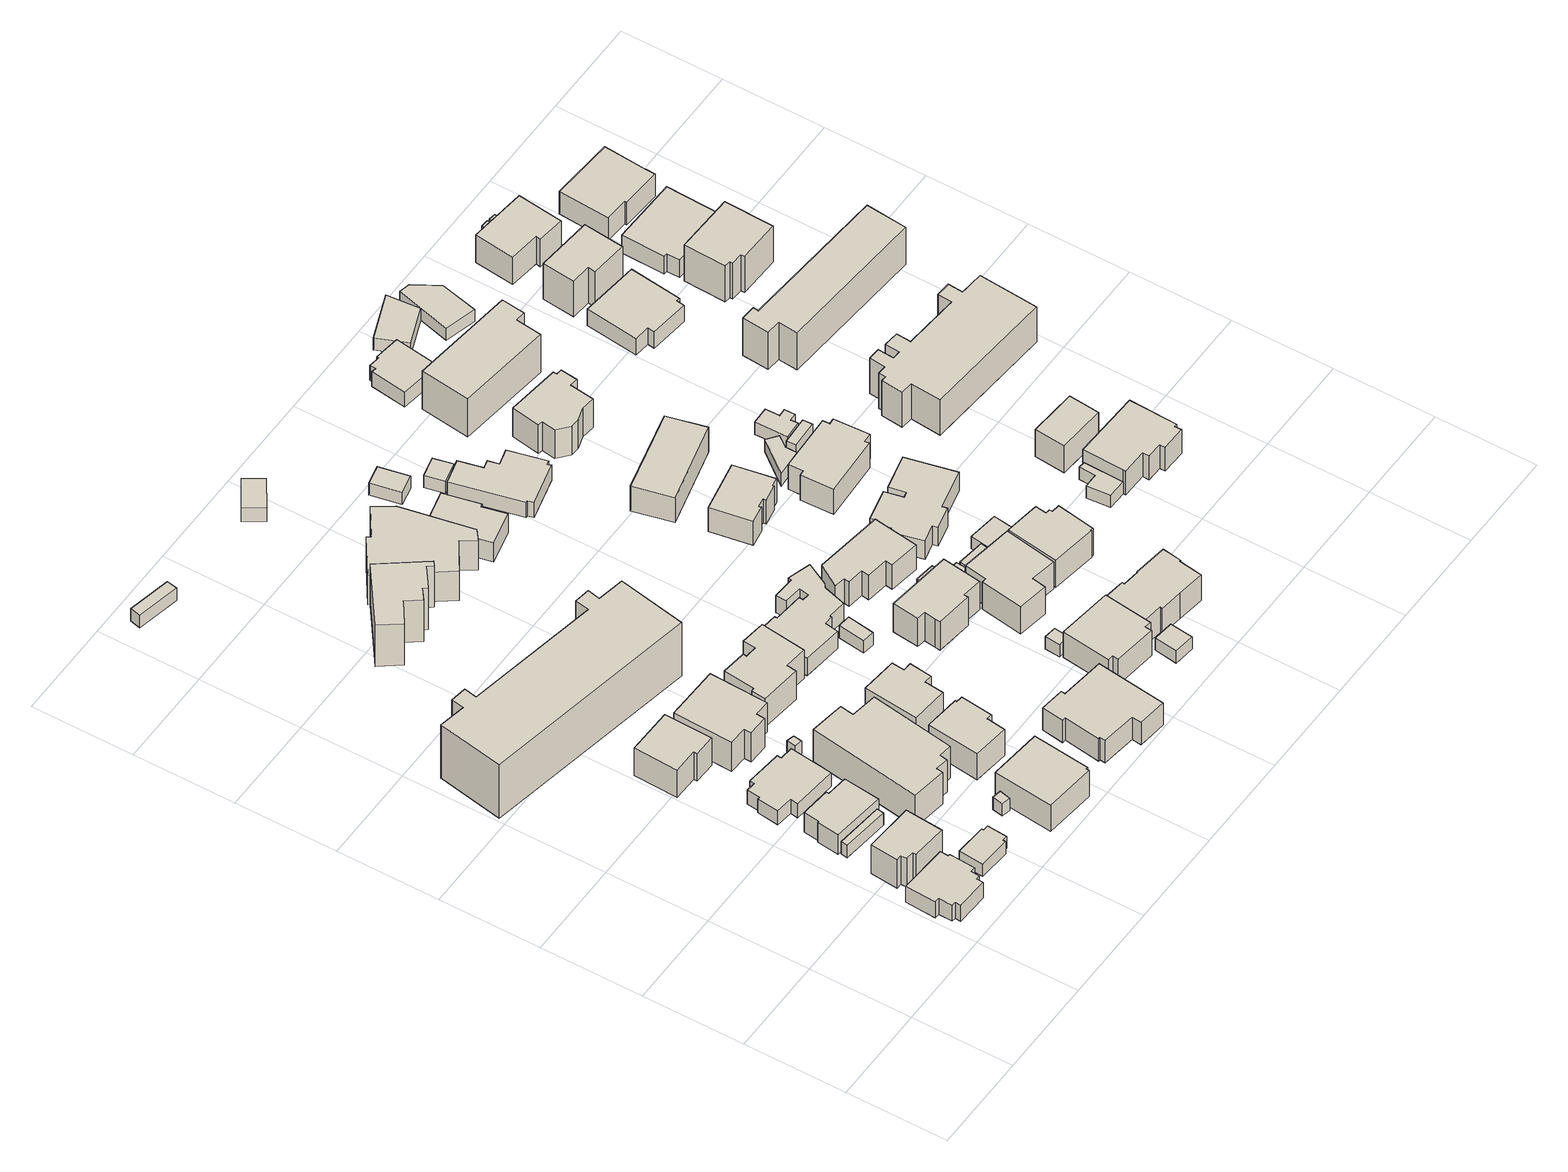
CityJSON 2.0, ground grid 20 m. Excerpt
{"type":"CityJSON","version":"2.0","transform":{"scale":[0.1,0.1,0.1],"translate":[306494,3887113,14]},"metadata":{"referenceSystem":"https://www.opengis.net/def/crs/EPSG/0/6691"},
"CityObjects":{
"building1":{"type":"Building","attributes":{"class":"3001","measuredHeight":2,"BuildingIDAttribute.prefecture":"22","BuildingIDAttribute.city":"22203","BuildingDetailAttribute.surveyYear":2015},"geometry":[{"type":"Solid","lod":"1","boundaries":[[[[0,1,2,3,4,5,6,7,8,9,10,11,12,13]],[[12,14,15,13]],[[11,16,14,12]],[[10,17,16,11]],[[9,18,17,10]],[[8,19,18,9]],[[7,20,19,8]],[[6,21,20,7]],[[5,22,21,6]],[[4,23,22,5]],[[3,24,23,4]],[[2,25,24,3]],[[1,26,25,2]],[[0,27,26,1]],[[13,15,27,0]],[[14,16,17,18,19,20,21,22,23,24,25,26,27,15]]]]}]},
"building2":{"type":"Building","attributes":{"class":"3001","measuredHeight":2,"BuildingIDAttribute.prefecture":"22","BuildingIDAttribute.city":"22203","BuildingDetailAttribute.surveyYear":2015},"geometry":[{"type":"Solid","lod":"1","boundaries":[[[[28,29,30,31,32,33,34,35]],[[34,36,37,35]],[[33,38,36,34]],[[32,39,38,33]],[[31,40,39,32]],[[30,41,40,31]],[[29,42,41,30]],[[28,43,42,29]],[[35,37,43,28]],[[36,38,39,40,41,42,43,37]]]]}]},
"building3":{"type":"Building","attributes":{"class":"3003","measuredHeight":2,"BuildingIDAttribute.prefecture":"22","BuildingIDAttribute.city":"22203","BuildingDetailAttribute.surveyYear":2015},"geometry":[{"type":"Solid","lod":"1","boundaries":[[[[44,45,46,47]],[[46,48,49,47]],[[45,50,48,46]],[[44,51,50,45]],[[47,49,51,44]],[[48,50,51,49]]]]}]},
"building4":{"type":"Building","attributes":{"class":"3001","measuredHeight":2,"BuildingIDAttribute.prefecture":"22","BuildingIDAttribute.city":"22203","BuildingDetailAttribute.surveyYear":2015},"geometry":[{"type":"Solid","lod":"1","boundaries":[[[[52,53,54,55,56,57,58,59]],[[58,60,61,59]],[[57,62,60,58]],[[56,63,62,57]],[[55,64,63,56]],[[54,65,64,55]],[[53,66,65,54]],[[52,67,66,53]],[[59,61,67,52]],[[60,62,63,64,65,66,67,61]]]]}]},
"building5":{"type":"Building","attributes":{"class":"3001","measuredHeight":2,"BuildingIDAttribute.prefecture":"22","BuildingIDAttribute.city":"22203","BuildingDetailAttribute.surveyYear":2015},"geometry":[{"type":"Solid","lod":"1","boundaries":[[[[68,69,70,71,72,73,74,75]],[[74,76,77,75]],[[73,78,76,74]],[[72,79,78,73]],[[71,80,79,72]],[[70,81,80,71]],[[69,82,81,70]],[[68,83,82,69]],[[75,77,83,68]],[[76,78,79,80,81,82,83,77]]]]}]},
"building6":{"type":"Building","attributes":{"class":"3001","measuredHeight":2,"BuildingIDAttribute.prefecture":"22","BuildingIDAttribute.city":"22203","BuildingDetailAttribute.surveyYear":2015},"geometry":[{"type":"Solid","lod":"1","boundaries":[[[[84,85,86,87,88,89]],[[88,90,91,89]],[[87,92,90,88]],[[86,93,92,87]],[[85,94,93,86]],[[84,95,94,85]],[[89,91,95,84]],[[90,92,93,94,95,91]]]]}]},
"building7":{"type":"Building","attributes":{"class":"3001","measuredHeight":2,"BuildingIDAttribute.prefecture":"22","BuildingIDAttribute.city":"22203","BuildingDetailAttribute.surveyYear":2015},"geometry":[{"type":"Solid","lod":"1","boundaries":[[[[96,97,98,99,100,101,102,103,104,105,106,107]],[[106,108,109,107]],[[105,110,108,106]],[[104,111,110,105]],[[103,112,111,104]],[[102,113,112,103]],[[101,114,113,102]],[[100,115,114,101]],[[99,116,115,100]],[[98,117,116,99]],[[97,118,117,98]],[[96,119,118,97]],[[107,109,119,96]],[[108,110,111,112,113,114,115,116,117,118,119,109]]]]}]},
"building8":{"type":"Building","attributes":{"class":"3002","measuredHeight":2,"BuildingIDAttribute.prefecture":"22","BuildingIDAttribute.city":"22203","BuildingDetailAttribute.surveyYear":2015},"geometry":[{"type":"Solid","lod":"1","boundaries":[[[[120,121,122,123,124,125,126,127,128,129,130,131]],[[130,132,133,131]],[[129,134,132,130]],[[128,135,134,129]],[[127,136,135,128]],[[126,137,136,127]],[[125,138,137,126]],[[124,139,138,125]],[[123,140,139,124]],[[122,141,140,123]],[[121,142,141,122]],[[120,143,142,121]],[[131,133,143,120]],[[132,134,135,136,137,138,139,140,141,142,143,133]]]]}]},
"building9":{"type":"Building","attributes":{"class":"3001","measuredHeight":2,"BuildingIDAttribute.prefecture":"22","BuildingIDAttribute.city":"22203","BuildingDetailAttribute.surveyYear":2015},"geometry":[{"type":"Solid","lod":"1","boundaries":[[[[144,145,146,147]],[[146,148,149,147]],[[145,150,148,146]],[[144,151,150,145]],[[147,149,151,144]],[[148,150,151,149]]]]}]},
"building10":{"type":"Building","attributes":{"class":"3001","measuredHeight":2,"BuildingIDAttribute.prefecture":"22","BuildingIDAttribute.city":"22203","BuildingDetailAttribute.surveyYear":2015},"geometry":[{"type":"Solid","lod":"1","boundaries":[[[[152,153,154,155,156,157,158,159,160,161]],[[160,162,163,161]],[[159,164,162,160]],[[158,165,164,159]],[[157,166,165,158]],[[156,167,166,157]],[[155,168,167,156]],[[154,169,168,155]],[[153,170,169,154]],[[152,171,170,153]],[[161,163,171,152]],[[162,164,165,166,167,168,169,170,171,163]]]]}]},
"building11":{"type":"Building","attributes":{"class":"3001","measuredHeight":2,"BuildingIDAttribute.prefecture":"22","BuildingIDAttribute.city":"22203","BuildingDetailAttribute.surveyYear":2015},"geometry":[{"type":"Solid","lod":"1","boundaries":[[[[172,173,174,175]],[[174,176,177,175]],[[173,178,176,174]],[[172,179,178,173]],[[175,177,179,172]],[[176,178,179,177]]]]}]},
"building12":{"type":"Building","attributes":{"class":"3001","measuredHeight":2,"BuildingIDAttribute.prefecture":"22","BuildingIDAttribute.city":"22203","BuildingDetailAttribute.surveyYear":2015},"geometry":[{"type":"Solid","lod":"1","boundaries":[[[[180,181,182,183,184,185,186,187]],[[186,188,189,187]],[[185,190,188,186]],[[184,191,190,185]],[[183,192,191,184]],[[182,193,192,183]],[[181,194,193,182]],[[180,195,194,181]],[[187,189,195,180]],[[188,190,191,192,193,194,195,189]]]]}]},
"building13":{"type":"Building","attributes":{"class":"3001","measuredHeight":2,"BuildingIDAttribute.prefecture":"22","BuildingIDAttribute.city":"22203","BuildingDetailAttribute.surveyYear":2015},"geometry":[{"type":"Solid","lod":"1","boundaries":[[[[196,197,198,199]],[[198,200,201,199]],[[197,202,200,198]],[[196,203,202,197]],[[199,201,203,196]],[[200,202,203,201]]]]}]},
"building14":{"type":"Building","attributes":{"class":"3001","measuredHeight":2,"BuildingIDAttribute.prefecture":"22","BuildingIDAttribute.city":"22203","BuildingDetailAttribute.surveyYear":2015},"geometry":[{"type":"Solid","lod":"1","boundaries":[[[[204,205,206,207,208,209]],[[208,210,211,209]],[[207,212,210,208]],[[206,213,212,207]],[[205,214,213,206]],[[204,215,214,205]],[[209,211,215,204]],[[210,212,213,214,215,211]]]]}]},
"building15":{"type":"Building","attributes":{"class":"3001","measuredHeight":2,"BuildingIDAttribute.prefecture":"22","BuildingIDAttribute.city":"22203","BuildingDetailAttribute.surveyYear":2015},"geometry":[{"type":"Solid","lod":"1","boundaries":[[[[216,217,218,219,220,221,222,223,224,225]],[[224,226,227,225]],[[223,228,226,224]],[[222,229,228,223]],[[221,230,229,222]],[[220,231,230,221]],[[219,232,231,220]],[[218,233,232,219]],[[217,234,233,218]],[[216,235,234,217]],[[225,227,235,216]],[[226,228,229,230,231,232,233,234,235,227]]]]}]},
"building16":{"type":"Building","attributes":{"class":"3001","measuredHeight":2,"BuildingIDAttribute.prefecture":"22","BuildingIDAttribute.city":"22203","BuildingDetailAttribute.surveyYear":2015},"geometry":[{"type":"Solid","lod":"1","boundaries":[[[[236,237,238,239,240,241,242,243]],[[242,244,245,243]],[[241,246,244,242]],[[240,247,246,241]],[[239,248,247,240]],[[238,249,248,239]],[[237,250,249,238]],[[236,251,250,237]],[[243,245,251,236]],[[244,246,247,248,249,250,251,245]]]]}]},
"building17":{"type":"Building","attributes":{"class":"3001","measuredHeight":2,"BuildingIDAttribute.prefecture":"22","BuildingIDAttribute.city":"22203","BuildingDetailAttribute.surveyYear":2015},"geometry":[{"type":"Solid","lod":"1","boundaries":[[[[252,253,254,255,256,257,258,259,260,261,262,263]],[[262,264,265,263]],[[261,266,264,262]],[[260,267,266,261]],[[259,268,267,260]],[[258,269,268,259]],[[257,270,269,258]],[[256,271,270,257]],[[255,272,271,256]],[[254,273,272,255]],[[253,274,273,254]],[[252,275,274,253]],[[263,265,275,252]],[[264,266,267,268,269,270,271,272,273,274,275,265]]]]}]},
"building18":{"type":"Building","attributes":{"class":"3001","measuredHeight":2,"BuildingIDAttribute.prefecture":"22","BuildingIDAttribute.city":"22203","BuildingDetailAttribute.surveyYear":2015},"geometry":[{"type":"Solid","lod":"1","boundaries":[[[[276,277,278,279,280,281,282,283]],[[282,284,285,283]],[[281,286,284,282]],[[280,287,286,281]],[[279,288,287,280]],[[278,289,288,279]],[[277,290,289,278]],[[276,291,290,277]],[[283,285,291,276]],[[284,286,287,288,289,290,291,285]]]]}]},
"building19":{"type":"Building","attributes":{"class":"3001","measuredHeight":2,"BuildingIDAttribute.prefecture":"22","BuildingIDAttribute.city":"22203","BuildingDetailAttribute.surveyYear":2015},"geometry":[{"type":"Solid","lod":"1","boundaries":[[[[292,293,294,295,296,297,298,299,300,301,302,303]],[[302,304,305,303]],[[301,306,304,302]],[[300,307,306,301]],[[299,308,307,300]],[[298,309,308,299]],[[297,310,309,298]],[[296,311,310,297]],[[295,312,311,296]],[[294,313,312,295]],[[293,314,313,294]],[[292,315,314,293]],[[303,305,315,292]],[[304,306,307,308,309,310,311,312,313,314,315,305]]]]}]},
"building20":{"type":"Building","attributes":{"class":"3001","measuredHeight":2,"BuildingIDAttribute.prefecture":"22","BuildingIDAttribute.city":"22203","BuildingDetailAttribute.surveyYear":2015},"geometry":[{"type":"Solid","lod":"1","boundaries":[[[[316,317,318,319,320,321,322,323,324]],[[323,325,326,324]],[[322,327,325,323]],[[321,328,327,322]],[[320,329,328,321]],[[319,330,329,320]],[[318,331,330,319]],[[317,332,331,318]],[[316,333,332,317]],[[324,326,333,316]],[[325,327,328,329,330,331,332,333,326]]]]}]},
"building21":{"type":"Building","attributes":{"class":"3003","measuredHeight":2,"BuildingIDAttribute.prefecture":"22","BuildingIDAttribute.city":"22203","BuildingDetailAttribute.surveyYear":2015},"geometry":[{"type":"Solid","lod":"1","boundaries":[[[[334,335,336,337]],[[336,338,339,337]],[[335,340,338,336]],[[334,341,340,335]],[[337,339,341,334]],[[338,340,341,339]]]]}]},
"building22":{"type":"Building","attributes":{"class":"3001","measuredHeight":2,"BuildingIDAttribute.prefecture":"22","BuildingIDAttribute.city":"22203","BuildingDetailAttribute.surveyYear":2015},"geometry":[{"type":"Solid","lod":"1","boundaries":[[[[342,343,344,345]],[[344,346,347,345]],[[343,348,346,344]],[[342,349,348,343]],[[345,347,349,342]],[[346,348,349,347]]]]}]},
"building23":{"type":"Building","attributes":{"class":"3001","measuredHeight":2,"BuildingIDAttribute.prefecture":"22","BuildingIDAttribute.city":"22203","BuildingDetailAttribute.surveyYear":2015},"geometry":[{"type":"Solid","lod":"1","boundaries":[[[[350,351,352,353,354,355,356,357,358,359,360,361,362,363,364,365,366,367,368,369]],[[368,370,371,369]],[[367,372,370,368]],[[366,373,372,367]],[[365,374,373,366]],[[364,375,374,365]],[[363,376,375,364]],[[362,377,376,363]],[[361,378,377,362]],[[360,379,378,361]],[[359,380,379,360]],[[358,381,380,359]],[[357,382,381,358]],[[356,383,382,357]],[[355,384,383,356]],[[354,385,384,355]],[[353,386,385,354]],[[352,387,386,353]],[[351,388,387,352]],[[350,389,388,351]],[[369,371,389,350]],[[370,372,373,374,375,376,377,378,379,380,381,382,383,384,385,386,387,388,389,371]]]]}]},
"building24":{"type":"Building","attributes":{"class":"3001","measuredHeight":2,"BuildingIDAttribute.prefecture":"22","BuildingIDAttribute.city":"22203","BuildingDetailAttribute.surveyYear":2015},"geometry":[{"type":"Solid","lod":"1","boundaries":[[[[390,391,392,393,394,395]],[[394,396,397,395]],[[393,398,396,394]],[[392,399,398,393]],[[391,400,399,392]],[[390,401,400,391]],[[395,397,401,390]],[[396,398,399,400,401,397]]]]}]},
"building25":{"type":"Building","attributes":{"class":"3001","measuredHeight":2,"BuildingIDAttribute.prefecture":"22","BuildingIDAttribute.city":"22203","BuildingDetailAttribute.surveyYear":2015},"geometry":[{"type":"Solid","lod":"1","boundaries":[[[[402,403,404,405]],[[404,406,407,405]],[[403,408,406,404]],[[402,409,408,403]],[[405,407,409,402]],[[406,408,409,407]]]]}]},
"building26":{"type":"Building","attributes":{"class":"3001","measuredHeight":2,"BuildingIDAttribute.prefecture":"22","BuildingIDAttribute.city":"22203","BuildingDetailAttribute.surveyYear":2015},"geometry":[{"type":"Solid","lod":"1","boundaries":[[[[410,411,412,413,414,415,416,417,418]],[[417,419,420,418]],[[416,421,419,417]],[[415,422,421,416]],[[414,423,422,415]],[[413,424,423,414]],[[412,425,424,413]],[[411,426,425,412]],[[410,427,426,411]],[[418,420,427,410]],[[419,421,422,423,424,425,426,427,420]]]]}]},
"building27":{"type":"Building","attributes":{"class":"3001","measuredHeight":2,"BuildingIDAttribute.prefecture":"22","BuildingIDAttribute.city":"22203","BuildingDetailAttribute.surveyYear":2015},"geometry":[{"type":"Solid","lod":"1","boundaries":[[[[428,429,430,431,432,433,434,435]],[[434,436,437,435]],[[433,438,436,434]],[[432,439,438,433]],[[431,440,439,432]],[[430,441,440,431]],[[429,442,441,430]],[[428,443,442,429]],[[435,437,443,428]],[[436,438,439,440,441,442,443,437]]]]}]},
"building28":{"type":"Building","attributes":{"class":"3001","measuredHeight":2,"BuildingIDAttribute.prefecture":"22","BuildingIDAttribute.city":"22203","BuildingDetailAttribute.surveyYear":2015},"geometry":[{"type":"Solid","lod":"1","boundaries":[[[[444,445,446,447]],[[446,448,449,447]],[[445,450,448,446]],[[444,451,450,445]],[[447,449,451,444]],[[448,450,451,449]]]]}]},
"building29":{"type":"Building","attributes":{"class":"3001","measuredHeight":2,"BuildingIDAttribute.prefecture":"22","BuildingIDAttribute.city":"22203","BuildingDetailAttribute.surveyYear":2015},"geometry":[{"type":"Solid","lod":"1","boundaries":[[[[452,453,454,455]],[[454,456,457,455]],[[453,458,456,454]],[[452,459,458,453]],[[455,457,459,452]],[[456,458,459,457]]]]}]},
"building30":{"type":"Building","attributes":{"class":"3001","measuredHeight":2,"BuildingIDAttribute.prefecture":"22","BuildingIDAttribute.city":"22203","BuildingDetailAttribute.surveyYear":2015},"geometry":[{"type":"Solid","lod":"1","boundaries":[[[[460,461,462,463,464,465,466,467,468,469]],[[468,470,471,469]],[[467,472,470,468]],[[466,473,472,467]],[[465,474,473,466]],[[464,475,474,465]],[[463,476,475,464]],[[462,477,476,463]],[[461,478,477,462]],[[460,479,478,461]],[[469,471,479,460]],[[470,472,473,474,475,476,477,478,479,471]]]]}]},
"building31":{"type":"Building","attributes":{"class":"3001","measuredHeight":2,"BuildingIDAttribute.prefecture":"22","BuildingIDAttribute.city":"22203","BuildingDetailAttribute.surveyYear":2015},"geometry":[{"type":"Solid","lod":"1","boundaries":[[[[480,481,482,483]],[[482,484,485,483]],[[481,486,484,482]],[[480,487,486,481]],[[483,485,487,480]],[[484,486,487,485]]]]}]},
"building32":{"type":"Building","attributes":{"class":"3001","measuredHeight":2,"BuildingIDAttribute.prefecture":"22","BuildingIDAttribute.city":"22203","BuildingDetailAttribute.surveyYear":2015},"geometry":[{"type":"Solid","lod":"1","boundaries":[[[[488,489,490,491]],[[490,492,493,491]],[[489,494,492,490]],[[488,495,494,489]],[[491,493,495,488]],[[492,494,495,493]]]]}]},
"building33":{"type":"Building","attributes":{"class":"3001","measuredHeight":2,"BuildingIDAttribute.prefecture":"22","BuildingIDAttribute.city":"22203","BuildingDetailAttribute.surveyYear":2015},"geometry":[{"type":"Solid","lod":"1","boundaries":[[[[496,497,498,499,500,501,502,503,504,505,506,507]],[[506,508,509,507]],[[505,510,508,506]],[[504,511,510,505]],[[503,512,511,504]],[[502,513,512,503]],[[501,514,513,502]],[[500,515,514,501]],[[499,516,515,500]],[[498,517,516,499]],[[497,518,517,498]],[[496,519,518,497]],[[507,509,519,496]],[[508,510,511,512,513,514,515,516,517,518,519,509]]]]}]},
"building34":{"type":"Building","attributes":{"class":"3001","measuredHeight":2,"BuildingIDAttribute.prefecture":"22","BuildingIDAttribute.city":"22203","BuildingDetailAttribute.surveyYear":2015},"geometry":[{"type":"Solid","lod":"1","boundaries":[[[[520,521,522,523,524,525,526,527]],[[526,528,529,527]],[[525,530,528,526]],[[524,531,530,525]],[[523,532,531,524]],[[522,533,532,523]],[[521,534,533,522]],[[520,535,534,521]],[[527,529,535,520]],[[528,530,531,532,533,534,535,529]]]]}]},
"building35":{"type":"Building","attributes":{"class":"3001","measuredHeight":2,"BuildingIDAttribute.prefecture":"22","BuildingIDAttribute.city":"22203","BuildingDetailAttribute.surveyYear":2015},"geometry":[{"type":"Solid","lod":"1","boundaries":[[[[536,537,538,539]],[[538,540,541,539]],[[537,542,540,538]],[[536,543,542,537]],[[539,541,543,536]],[[540,542,543,541]]]]}]},
"building36":{"type":"Building","attributes":{"class":"3003","measuredHeight":2,"BuildingIDAttribute.prefecture":"22","BuildingIDAttribute.city":"22203","BuildingDetailAttribute.surveyYear":2015},"geometry":[{"type":"Solid","lod":"1","boundaries":[[[[544,545,546,547]],[[546,548,549,547]],[[545,550,548,546]],[[544,551,550,545]],[[547,549,551,544]],[[548,550,551,549]]]]}]},
"building37":{"type":"Building","attributes":{"class":"3001","measuredHeight":2,"BuildingIDAttribute.prefecture":"22","BuildingIDAttribute.city":"22203","BuildingDetailAttribute.surveyYear":2015},"geometry":[{"type":"Solid","lod":"1","boundaries":[[[[552,553,554,555,556,557,558,559,560,561,562,563,564,565]],[[564,566,567,565]],[[563,568,566,564]],[[562,569,568,563]],[[561,570,569,562]],[[560,571,570,561]],[[559,572,571,560]],[[558,573,572,559]],[[557,574,573,558]],[[556,575,574,557]],[[555,576,575,556]],[[554,577,576,555]],[[553,578,577,554]],[[552,579,578,553]],[[565,567,579,552]],[[566,568,569,570,571,572,573,574,575,576,577,578,579,567]]]]}]},
"building38":{"type":"Building","attributes":{"class":"3001","measuredHeight":2,"BuildingIDAttribute.prefecture":"22","BuildingIDAttribute.city":"22203","BuildingDetailAttribute.surveyYear":2015},"geometry":[{"type":"Solid","lod":"1","boundaries":[[[[580,581,582,583]],[[582,584,585,583]],[[581,586,584,582]],[[580,587,586,581]],[[583,585,587,580]],[[584,586,587,585]]]]}]},
"building39":{"type":"Building","attributes":{"class":"3001","measuredHeight":2,"BuildingIDAttribute.prefecture":"22","BuildingIDAttribute.city":"22203","BuildingDetailAttribute.surveyYear":2015},"geometry":[{"type":"Solid","lod":"1","boundaries":[[[[588,589,590,591,592,593,594,595,596,597]],[[596,598,599,597]],[[595,600,598,596]],[[594,601,600,595]],[[593,602,601,594]],[[592,603,602,593]],[[591,604,603,592]],[[590,605,604,591]],[[589,606,605,590]],[[588,607,606,589]],[[597,599,607,588]],[[598,600,601,602,603,604,605,606,607,599]]]]}]},
"building40":{"type":"Building","attributes":{"class":"3001","measuredHeight":2,"BuildingIDAttribute.prefecture":"22","BuildingIDAttribute.city":"22203","BuildingDetailAttribute.surveyYear":2015},"geometry":[{"type":"Solid","lod":"1","boundaries":[[[[608,609,610,611]],[[610,612,613,611]],[[609,614,612,610]],[[608,615,614,609]],[[611,613,615,608]],[[612,614,615,613]]]]}]},
"building41":{"type":"Building","attributes":{"class":"3003","measuredHeight":2,"BuildingIDAttribute.prefecture":"22","BuildingIDAttribute.city":"22203","BuildingDetailAttribute.surveyYear":2015},"geometry":[{"type":"Solid","lod":"1","boundaries":[[[[616,617,618,619]],[[618,620,621,619]],[[617,622,620,618]],[[616,623,622,617]],[[619,621,623,616]],[[620,622,623,621]]]]}]},
"building42":{"type":"Building","attributes":{"class":"3001","measuredHeight":2,"BuildingIDAttribute.prefecture":"22","BuildingIDAttribute.city":"22203","BuildingDetailAttribute.surveyYear":2015},"geometry":[{"type":"Solid","lod":"1","boundaries":[[[[624,625,626,627,628,629,630,631,632,633]],[[632,634,635,633]],[[631,636,634,632]],[[630,637,636,631]],[[629,638,637,630]],[[628,639,638,629]],[[627,640,639,628]],[[626,641,640,627]],[[625,642,641,626]],[[624,643,642,625]],[[633,635,643,624]],[[634,636,637,638,639,640,641,642,643,635]]]]}]},
"building43":{"type":"Building","attributes":{"class":"3001","measuredHeight":2,"BuildingIDAttribute.prefecture":"22","BuildingIDAttribute.city":"22203","BuildingDetailAttribute.surveyYear":2015},"geometry":[{"type":"Solid","lod":"1","boundaries":[[[[644,645,646,647,648,649,650,651,652,653,654,655,656,657,658,659]],[[658,660,661,659]],[[657,662,660,658]],[[656,663,662,657]],[[655,664,663,656]],[[654,665,664,655]],[[653,666,665,654]],[[652,667,666,653]],[[651,668,667,652]],[[650,669,668,651]],[[649,670,669,650]],[[648,671,670,649]],[[647,672,671,648]],[[646,673,672,647]],[[645,674,673,646]],[[644,675,674,645]],[[659,661,675,644]],[[660,662,663,664,665,666,667,668,669,670,671,672,673,674,675,661]]]]}]},
"building44":{"type":"Building","attributes":{"class":"3001","measuredHeight":2,"BuildingIDAttribute.prefecture":"22","BuildingIDAttribute.city":"22203","BuildingDetailAttribute.surveyYear":2015},"geometry":[{"type":"Solid","lod":"1","boundaries":[[[[676,677,678,679,680,681,682,683,684,685,686,687,688]],[[687,689,690,688]],[[686,691,689,687]],[[685,692,691,686]],[[684,693,692,685]],[[683,694,693,684]],[[682,695,694,683]],[[681,696,695,682]],[[680,697,696,681]],[[679,698,697,680]],[[678,699,698,679]],[[677,700,699,678]],[[676,701,700,677]],[[688,690,701,676]],[[689,691,692,693,694,695,696,697,698,699,700,701,690]]]]}]},
"building45":{"type":"Building","attributes":{"class":"3001","measuredHeight":2,"BuildingIDAttribute.prefecture":"22","BuildingIDAttribute.city":"22203","BuildingDetailAttribute.surveyYear":2015},"geometry":[{"type":"Solid","lod":"1","boundaries":[[[[702,703,704,705,706,707,708,709,710,711,712]],[[711,713,714,712]],[[710,715,713,711]],[[709,716,715,710]],[[708,717,716,709]],[[707,718,717,708]],[[706,719,718,707]],[[705,720,719,706]],[[704,721,720,705]],[[703,722,721,704]],[[702,723,722,703]],[[712,714,723,702]],[[713,715,716,717,718,719,720,721,722,723,714]]]]}]},
"building46":{"type":"Building","attributes":{"class":"3001","measuredHeight":2,"BuildingIDAttribute.prefecture":"22","BuildingIDAttribute.city":"22203","BuildingDetailAttribute.surveyYear":2015},"geometry":[{"type":"Solid","lod":"1","boundaries":[[[[724,725,726,727,728]],[[727,729,730,728]],[[726,731,729,727]],[[725,732,731,726]],[[724,733,732,725]],[[728,730,733,724]],[[729,731,732,733,730]]]]}]},
"building47":{"type":"Building","attributes":{"class":"3001","measuredHeight":2,"BuildingIDAttribute.prefecture":"22","BuildingIDAttribute.city":"22203","BuildingDetailAttribute.surveyYear":2015},"geometry":[{"type":"Solid","lod":"1","boundaries":[[[[734,735,736,737,738,739,740,741]],[[740,742,743,741]],[[739,744,742,740]],[[738,745,744,739]],[[737,746,745,738]],[[736,747,746,737]],[[735,748,747,736]],[[734,749,748,735]],[[741,743,749,734]],[[742,744,745,746,747,748,749,743]]]]}]},
"building48":{"type":"Building","attributes":{"class":"3002","measuredHeight":2,"BuildingIDAttribute.prefecture":"22","BuildingIDAttribute.city":"22203","BuildingDetailAttribute.surveyYear":2015},"geometry":[{"type":"Solid","lod":"1","boundaries":[[[[750,751,752,753,754,755]],[[754,756,757,755]],[[753,758,756,754]],[[752,759,758,753]],[[751,760,759,752]],[[750,761,760,751]],[[755,757,761,750]],[[756,758,759,760,761,757]]]]}]},
"building49":{"type":"Building","attributes":{"class":"3003","measuredHeight":2,"BuildingIDAttribute.prefecture":"22","BuildingIDAttribute.city":"22203","BuildingDetailAttribute.surveyYear":2015},"geometry":[{"type":"Solid","lod":"1","boundaries":[[[[762,763,764,765]],[[764,766,767,765]],[[763,768,766,764]],[[762,769,768,763]],[[765,767,769,762]],[[766,768,769,767]]]]}]},
"building50":{"type":"Building","attributes":{"class":"3001","measuredHeight":2,"BuildingIDAttribute.prefecture":"22","BuildingIDAttribute.city":"22203","BuildingDetailAttribute.surveyYear":2015},"geometry":[{"type":"Solid","lod":"1","boundaries":[[[[770,771,772,773,774,775,776,777]],[[776,778,779,777]],[[775,780,778,776]],[[774,781,780,775]],[[773,782,781,774]],[[772,783,782,773]],[[771,784,783,772]],[[770,785,784,771]],[[777,779,785,770]],[[778,780,781,782,783,784,785,779]]]]}]},
"building51":{"type":"Building","attributes":{"class":"3003","measuredHeight":2,"BuildingIDAttribute.prefecture":"22","BuildingIDAttribute.city":"22203","BuildingDetailAttribute.surveyYear":2015},"geometry":[{"type":"Solid","lod":"1","boundaries":[[[[786,787,788,789,790,791]],[[790,792,793,791]],[[789,794,792,790]],[[788,795,794,789]],[[787,796,795,788]],[[786,797,796,787]],[[791,793,797,786]],[[792,794,795,796,797,793]]]]}]},
"building52":{"type":"Building","attributes":{"class":"3001","measuredHeight":2,"BuildingIDAttribute.prefecture":"22","BuildingIDAttribute.city":"22203","BuildingDetailAttribute.surveyYear":2015},"geometry":[{"type":"Solid","lod":"1","boundaries":[[[[798,799,800,801]],[[800,802,803,801]],[[799,804,802,800]],[[798,805,804,799]],[[801,803,805,798]],[[802,804,805,803]]]]}]},
"building53":{"type":"Building","attributes":{"class":"3001","measuredHeight":2,"BuildingIDAttribute.prefecture":"22","BuildingIDAttribute.city":"22203","BuildingDetailAttribute.surveyYear":2015},"geometry":[{"type":"Solid","lod":"1","boundaries":[[[[806,807,808,809,810]],[[809,811,812,810]],[[808,813,811,809]],[[807,814,813,808]],[[806,815,814,807]],[[810,812,815,806]],[[811,813,814,815,812]]]]}]},
"building54":{"type":"Building","attributes":{"class":"3001","measuredHeight":2,"BuildingIDAttribute.prefecture":"22","BuildingIDAttribute.city":"22203","BuildingDetailAttribute.surveyYear":2015},"geometry":[{"type":"Solid","lod":"1","boundaries":[[[[816,817,818,819,820,821,822,823,824,825,826]],[[825,827,828,826]],[[824,829,827,825]],[[823,830,829,824]],[[822,831,830,823]],[[821,832,831,822]],[[820,833,832,821]],[[819,834,833,820]],[[818,835,834,819]],[[817,836,835,818]],[[816,837,836,817]],[[826,828,837,816]],[[827,829,830,831,832,833,834,835,836,837,828]]]]}]},
"building55":{"type":"Building","attributes":{"class":"3001","measuredHeight":2,"BuildingIDAttribute.prefecture":"22","BuildingIDAttribute.city":"22203","BuildingDetailAttribute.surveyYear":2015},"geometry":[{"type":"Solid","lod":"1","boundaries":[[[[838,839,840,841]],[[840,842,843,841]],[[839,844,842,840]],[[838,845,844,839]],[[841,843,845,838]],[[842,844,845,843]]]]}]},
"building56":{"type":"Building","attributes":{"class":"3001","measuredHeight":2,"BuildingIDAttribute.prefecture":"22","BuildingIDAttribute.city":"22203","BuildingDetailAttribute.surveyYear":2015},"geometry":[{"type":"Solid","lod":"1","boundaries":[[[[846,847,848,849,850,851,852,853]],[[852,854,855,853]],[[851,856,854,852]],[[850,857,856,851]],[[849,858,857,850]],[[848,859,858,849]],[[847,860,859,848]],[[846,861,860,847]],[[853,855,861,846]],[[854,856,857,858,859,860,861,855]]]]}]},
"building57":{"type":"Building","attributes":{"class":"3001","measuredHeight":2,"BuildingIDAttribute.prefecture":"22","BuildingIDAttribute.city":"22203","BuildingDetailAttribute.surveyYear":2015},"geometry":[{"type":"Solid","lod":"1","boundaries":[[[[862,863,864,865,866,867,868,869,870,871,872,873,874,875,876,877,878,879,880,881]],[[880,882,883,881]],[[879,884,882,880]],[[878,885,884,879]],[[877,886,885,878]],[[876,887,886,877]],[[875,888,887,876]],[[874,889,888,875]],[[873,890,889,874]],[[872,891,890,873]],[[871,892,891,872]],[[870,893,892,871]],[[869,894,893,870]],[[868,895,894,869]],[[867,896,895,868]],[[866,897,896,867]],[[865,898,897,866]],[[864,899,898,865]],[[863,900,899,864]],[[862,901,900,863]],[[881,883,901,862]],[[882,884,885,886,887,888,889,890,891,892,893,894,895,896,897,898,899,900,901,883]]]]}]},
"building58":{"type":"Building","attributes":{"class":"3001","measuredHeight":2,"BuildingIDAttribute.prefecture":"22","BuildingIDAttribute.city":"22203","BuildingDetailAttribute.surveyYear":2015},"geometry":[{"type":"Solid","lod":"1","boundaries":[[[[902,903,904,905,906,907]],[[906,908,909,907]],[[905,910,908,906]],[[904,911,910,905]],[[903,912,911,904]],[[902,913,912,903]],[[907,909,913,902]],[[908,910,911,912,913,909]]]]}]},
"building59":{"type":"Building","attributes":{"class":"3001","measuredHeight":2,"BuildingIDAttribute.prefecture":"22","BuildingIDAttribute.city":"22203","BuildingDetailAttribute.surveyYear":2015},"geometry":[{"type":"Solid","lod":"1","boundaries":[[[[914,915,916,917,918,919]],[[918,920,921,919]],[[917,922,920,918]],[[916,923,922,917]],[[915,924,923,916]],[[914,925,924,915]],[[919,921,925,914]],[[920,922,923,924,925,921]]]]}]},
"building60":{"type":"Building","attributes":{"class":"3003","measuredHeight":2,"BuildingIDAttribute.prefecture":"22","BuildingIDAttribute.city":"22203","BuildingDetailAttribute.surveyYear":2015},"geometry":[{"type":"Solid","lod":"1","boundaries":[[[[926,927,928,929]],[[928,930,931,929]],[[927,932,930,928]],[[926,933,932,927]],[[929,931,933,926]],[[930,932,933,931]]]]}]},
"building61":{"type":"Building","attributes":{"class":"3001","measuredHeight":2,"BuildingIDAttribute.prefecture":"22","BuildingIDAttribute.city":"22203","BuildingDetailAttribute.surveyYear":2015},"geometry":[{"type":"Solid","lod":"1","boundaries":[[[[934,935,936,937]],[[936,938,939,937]],[[935,940,938,936]],[[934,941,940,935]],[[937,939,941,934]],[[938,940,941,939]]]]}]},
"building62":{"type":"Building","attributes":{"class":"3001","measuredHeight":2,"BuildingIDAttribute.prefecture":"22","BuildingIDAttribute.city":"22203","BuildingDetailAttribute.surveyYear":2015},"geometry":[{"type":"Solid","lod":"1","boundaries":[[[[942,943,944,945,946,947,948,949]],[[948,950,951,949]],[[947,952,950,948]],[[946,953,952,947]],[[945,954,953,946]],[[944,955,954,945]],[[943,956,955,944]],[[942,957,956,943]],[[949,951,957,942]],[[950,952,953,954,955,956,957,951]]]]}]},
"building63":{"type":"Building","attributes":{"class":"3001","measuredHeight":2,"BuildingIDAttribute.prefecture":"22","BuildingIDAttribute.city":"22203","BuildingDetailAttribute.surveyYear":2015},"geometry":[{"type":"Solid","lod":"1","boundaries":[[[[958,959,960,961]],[[960,962,963,961]],[[959,964,962,960]],[[958,965,964,959]],[[961,963,965,958]],[[962,964,965,963]]]]}]},
"building64":{"type":"Building","attributes":{"class":"3001","measuredHeight":2,"BuildingIDAttribute.prefecture":"22","BuildingIDAttribute.city":"22203","BuildingDetailAttribute.surveyYear":2015},"geometry":[{"type":"Solid","lod":"1","boundaries":[[[[966,967,968,969,970,971,972,973]],[[972,974,975,973]],[[971,976,974,972]],[[970,977,976,971]],[[969,978,977,970]],[[968,979,978,969]],[[967,980,979,968]],[[966,981,980,967]],[[973,975,981,966]],[[974,976,977,978,979,980,981,975]]]]}]},
"building65":{"type":"Building","attributes":{"class":"3001","measuredHeight":2,"BuildingIDAttribute.prefecture":"22","BuildingIDAttribute.city":"22203","BuildingDetailAttribute.surveyYear":2015},"geometry":[{"type":"Solid","lod":"1","boundaries":[[[[982,983,984,985,986,987]],[[986,988,989,987]],[[985,990,988,986]],[[984,991,990,985]],[[983,992,991,984]],[[982,993,992,983]],[[987,989,993,982]],[[988,990,991,992,993,989]]]]}]},
"building66":{"type":"Building","attributes":{"class":"3001","measuredHeight":2,"BuildingIDAttribute.prefecture":"22","BuildingIDAttribute.city":"22203","BuildingDetailAttribute.surveyYear":2015},"geometry":[{"type":"Solid","lod":"1","boundaries":[[[[994,995,996,997,998,999,1000,1001]],[[1000,1002,1003,1001]],[[999,1004,1002,1000]],[[998,1005,1004,999]],[[997,1006,1005,998]],[[996,1007,1006,997]],[[995,1008,1007,996]],[[994,1009,1008,995]],[[1001,1003,1009,994]],[[1002,1004,1005,1006,1007,1008,1009,1003]]]]}]}
},
"vertices":[
[310,142,2],[309,126,2],[313,125,2],[310,74,2],[300,75,2],[299,58,2],[291,58,2],[290,45,2],[226,48,2],[227,59,2],[219,60,2],[220,87,2],[210,88,2],[213,148,2],[210,88,41],[213,148,41],[220,87,41],[219,60,41],[227,59,41],[226,48,41],[290,45,41],[291,58,41],[299,58,41],[300,75,41],[310,74,41],[313,125,41],[309,126,41],[310,142,41],
[332,223,4],[326,149,4],[257,155,4],[257,162,4],[241,164,4],[241,175,4],[230,175,4],[235,230,4],[230,175,74],[235,230,74],[241,175,74],[241,164,74],[257,162,74],[257,155,74],[326,149,74],[332,223,74],
[243,282,4],[245,295,4],[339,285,4],[337,271,4],[339,285,34],[337,271,34],[245,295,34],[243,282,34],
[394,115,5],[394,111,5],[405,110,5],[402,71,5],[392,71,5],[391,66,5],[328,70,5],[332,119,5],[328,70,35],[332,119,35],[391,66,35],[392,71,35],[402,71,35],[405,110,35],[394,111,35],[394,115,35],
[312,367,4],[311,362,4],[353,357,4],[345,286,4],[241,298,4],[246,342,4],[249,342,4],[253,373,4],[249,342,52],[253,373,52],[246,342,52],[241,298,52],[345,286,52],[353,357,52],[311,362,52],[312,367,52],
[297,675,6],[295,581,6],[252,582,6],[252,589,6],[203,590,6],[206,677,6],[203,590,73],[206,677,73],[252,589,73],[252,582,73],[295,581,73],[297,675,73],
[347,486,4],[346,478,4],[373,475,4],[363,390,4],[274,399,4],[276,414,4],[243,418,4],[248,461,4],[252,460,4],[255,486,4],[274,484,4],[275,494,4],[274,484,38],[275,494,38],[255,486,38],[252,460,38],[248,461,38],[243,418,38],[276,414,38],[274,399,38],[363,390,38],[373,475,38],[346,478,38],[347,486,38],
[1,810,11],[25,940,11],[77,930,11],[82,955,11],[114,950,11],[109,925,11],[374,875,11],[379,903,11],[410,898,11],[405,873,11],[458,863,11],[433,729,11],[458,863,141],[433,729,141],[405,873,141],[410,898,141],[379,903,141],[374,875,141],[109,925,141],[114,950,141],[82,955,141],[77,930,141],[25,940,141],[1,810,141],
[476,112,6],[459,116,6],[463,137,6],[481,134,6],[463,137,36],[481,134,36],[459,116,36],[476,112,36],
[393,445,6],[461,435,6],[457,408,6],[509,400,6],[484,234,6],[458,237,6],[455,222,6],[430,226,6],[428,213,6],[360,223,6],[428,213,84],[360,223,84],[430,226,84],[455,222,84],[458,237,84],[484,234,84],[509,400,84],[457,408,84],[461,435,84],[393,445,84],
[396,470,8],[381,473,8],[384,491,8],[399,487,8],[384,491,38],[399,487,38],[381,473,38],[396,470,38],
[407,544,7],[376,545,7],[375,529,7],[336,530,7],[336,544,7],[300,545,7],[304,662,7],[411,659,7],[304,662,78],[411,659,78],[300,545,78],[336,544,78],[336,530,78],[375,529,78],[376,545,78],[407,544,78],
[38,1540,12],[43,1561,12],[127,1543,12],[123,1522,12],[127,1543,42],[123,1522,42],[43,1561,42],[38,1540,42],
[579,25,4],[575,26,4],[575,20,4],[474,31,4],[487,148,4],[591,137,4],[487,148,68],[591,137,68],[474,31,68],[575,20,68],[575,26,68],[579,25,68],
[287,1247,12],[349,1162,12],[340,1156,12],[332,1166,12],[293,1137,12],[287,1145,12],[266,1129,12],[246,1156,12],[204,1127,12],[176,1166,12],[204,1127,113],[176,1166,113],[246,1156,113],[266,1129,113],[287,1145,113],[293,1137,113],[332,1166,113],[340,1156,113],[349,1162,113],[287,1247,113],
[518,299,4],[588,291,4],[587,288,4],[600,286,4],[593,223,4],[582,225,4],[577,187,4],[506,196,4],[577,187,67],[506,196,67],[582,225,67],[593,223,67],[600,286,67],[587,288,67],[588,291,67],[518,299,67],
[540,557,8],[496,562,8],[493,543,8],[413,552,8],[416,581,8],[422,581,8],[429,643,8],[478,637,8],[477,630,8],[500,628,8],[502,653,8],[551,647,8],[502,653,77],[551,647,77],[500,628,77],[477,630,77],[478,637,77],[429,643,77],[422,581,77],[416,581,77],[413,552,77],[493,543,77],[496,562,77],[540,557,77],
[530,431,4],[601,424,4],[599,399,4],[616,398,4],[611,353,4],[595,355,4],[591,317,4],[519,324,4],[591,317,68],[519,324,68],[595,355,68],[611,353,68],[616,398,68],[599,399,68],[601,424,68],[530,431,68],
[775,3,5],[718,10,5],[720,29,5],[652,38,5],[653,49,5],[649,49,5],[659,121,5],[652,121,5],[658,165,5],[706,159,5],[705,151,5],[792,140,5],[705,151,59],[792,140,59],[706,159,59],[658,165,59],[652,121,59],[659,121,59],[649,49,59],[653,49,59],[652,38,59],[720,29,59],[718,10,59],[775,3,59],
[357,1300,11],[362,1294,11],[418,1332,11],[442,1296,11],[470,1156,11],[450,1140,11],[432,1167,11],[376,1130,11],[286,1252,11],[376,1130,83],[286,1252,83],[432,1167,83],[450,1140,83],[470,1156,83],[442,1296,83],[418,1332,83],[362,1294,83],[357,1300,83],
[649,559,6],[674,556,6],[666,503,6],[642,506,6],[666,503,36],[642,506,36],[674,556,36],[649,559,36],
[380,1561,17],[403,1526,17],[348,1490,17],[325,1525,17],[348,1490,51],[325,1525,51],[403,1526,51],[380,1561,51],
[682,674,7],[683,681,7],[728,667,7],[705,623,7],[698,618,7],[685,573,7],[649,576,7],[649,573,7],[631,574,7],[627,547,7],[548,557,7],[558,657,7],[598,653,7],[598,648,7],[656,642,7],[656,634,7],[669,632,7],[673,652,7],[638,656,7],[639,677,7],[638,656,49],[639,677,49],[673,652,49],[669,632,49],[656,634,49],[656,642,49],[598,648,49],[598,653,49],[558,657,49],[548,557,49],[627,547,49],[631,574,49],[649,573,49],[649,576,49],[685,573,49],[698,618,49],[705,623,49],[728,667,49],[683,681,49],[682,674,49],
[527,1263,10],[543,1192,10],[537,1190,10],[548,1144,10],[480,1129,10],[454,1246,10],[480,1129,57],[454,1246,57],[548,1144,57],[537,1190,57],[543,1192,57],[527,1263,57],
[808,228,8],[811,258,8],[835,255,8],[832,226,8],[835,255,38],[832,226,38],[811,258,38],[808,228,38],
[837,474,7],[827,397,7],[788,402,7],[787,394,7],[715,403,7],[716,414,7],[719,436,7],[702,438,7],[708,490,7],[702,438,76],[708,490,76],[719,436,76],[716,414,76],[715,403,76],[787,394,76],[788,402,76],[827,397,76],[837,474,76],
[811,223,8],[919,209,8],[907,113,8],[894,115,8],[893,102,8],[808,113,8],[810,125,8],[799,126,8],[810,125,70],[799,126,70],[808,113,70],[893,102,70],[894,115,70],[907,113,70],[919,209,70],[811,223,70],
[544,1333,11],[506,1325,11],[494,1383,11],[532,1391,11],[494,1383,41],[532,1391,41],[506,1325,41],[544,1333,41],
[906,103,9],[946,98,9],[941,53,9],[900,58,9],[941,53,39],[900,58,39],[946,98,39],[906,103,39],
[858,622,7],[846,534,7],[787,543,7],[789,557,7],[746,563,7],[748,578,7],[716,582,7],[718,593,7],[696,597,7],[724,641,7],[696,597,67],[724,641,67],[718,593,67],[716,582,67],[748,578,67],[746,563,67],[789,557,67],[787,543,67],[846,534,67],[858,622,67],
[802,488,10],[803,505,10],[842,500,10],[840,484,10],[842,500,40],[840,484,40],[803,505,40],[802,488,40],
[565,1278,11],[557,1316,11],[597,1325,11],[606,1287,11],[597,1325,41],[606,1287,41],[557,1316,41],[565,1278,41],
[560,1272,11],[609,1284,11],[620,1238,11],[636,1242,11],[641,1221,11],[673,1229,11],[691,1156,11],[683,1154,11],[685,1147,11],[599,1126,11],[596,1138,11],[592,1137,11],[596,1138,48],[592,1137,48],[599,1126,48],[685,1147,48],[683,1154,48],[691,1156,48],[673,1229,48],[641,1221,48],[636,1242,48],[620,1238,48],[609,1284,48],[560,1272,48],
[930,318,10],[880,327,10],[875,299,10],[815,309,10],[828,393,10],[837,392,10],[844,436,10],[947,420,10],[844,436,76],[947,420,76],[837,392,76],[828,393,76],[815,309,76],[875,299,76],[880,327,76],[930,318,76],
[843,443,11],[845,472,11],[869,470,11],[867,442,11],[869,470,41],[867,442,41],[845,472,41],[843,443,41],
[859,639,9],[857,625,9],[768,636,9],[769,650,9],[768,636,39],[769,650,39],[857,625,39],[859,639,39],
[1053,147,6],[1050,148,6],[1044,104,6],[1043,101,6],[989,108,6],[945,114,6],[946,119,6],[909,124,6],[920,207,6],[959,202,6],[958,197,6],[991,193,6],[991,194,6],[1058,185,6],[991,194,68],[1058,185,68],[991,193,68],[958,197,68],[959,202,68],[920,207,68],[909,124,68],[946,119,68],[945,114,68],[989,108,68],[1043,101,68],[1044,104,68],[1050,148,68],[1053,147,68],
[868,438,12],[872,465,12],[926,458,12],[922,431,12],[926,458,42],[922,431,42],[872,465,42],[868,438,42],
[833,888,8],[847,809,8],[831,806,8],[831,803,8],[797,797,8],[796,803,8],[779,800,8],[780,795,8],[745,789,8],[731,869,8],[745,789,66],[731,869,66],[780,795,66],[779,800,66],[796,803,66],[797,797,66],[831,803,66],[831,806,66],[847,809,66],[833,888,66],
[717,925,9],[699,1001,9],[862,1039,9],[880,964,9],[862,1039,70],[880,964,70],[699,1001,70],[717,925,70],
[983,422,11],[924,430,11],[931,481,11],[990,473,11],[931,481,41],[990,473,41],[924,430,41],[983,422,41],
[936,318,8],[951,421,8],[1020,411,8],[1017,389,8],[1026,388,8],[1026,382,8],[1042,380,8],[1030,305,8],[1025,306,8],[1025,304,8],[1025,306,74],[1025,304,74],[1030,305,74],[1042,380,74],[1026,382,74],[1026,388,74],[1017,389,74],[1020,411,74],[951,421,74],[936,318,74],
[1030,568,11],[950,550,11],[952,540,11],[907,530,11],[904,540,11],[870,532,11],[855,593,11],[864,595,11],[858,622,11],[866,624,11],[863,636,11],[926,650,11],[934,614,11],[945,617,11],[938,649,11],[1008,665,11],[938,649,56],[1008,665,56],[945,617,56],[934,614,56],[926,650,56],[863,636,56],[866,624,56],[858,622,56],[864,595,56],[855,593,56],[870,532,56],[904,540,56],[907,530,56],[952,540,56],[950,550,56],[1030,568,56],
[835,1240,13],[835,1233,13],[846,1232,13],[842,1198,13],[826,1200,13],[820,1152,13],[793,1155,13],[767,1147,13],[749,1149,13],[727,1168,13],[731,1195,13],[722,1197,13],[731,1253,13],[722,1197,83],[731,1253,83],[731,1195,83],[727,1168,83],[749,1149,83],[767,1147,83],[793,1155,83],[820,1152,83],[826,1200,83],[842,1198,83],[846,1232,83],[835,1233,83],[835,1240,83],
[875,715,8],[872,779,8],[883,780,8],[882,809,8],[995,814,8],[996,800,8],[1005,801,8],[1008,801,8],[1012,731,8],[994,730,8],[995,721,8],[994,730,69],[995,721,69],[1012,731,69],[1008,801,69],[1005,801,69],[996,800,69],[995,814,69],[882,809,69],[883,780,69],[872,779,69],[875,715,69],
[932,887,8],[952,871,8],[936,849,8],[936,826,8],[881,822,8],[936,826,38],[881,822,38],[936,849,38],[952,871,38],[932,887,38],
[700,1510,13],[709,1508,13],[710,1520,13],[732,1517,13],[732,1521,13],[783,1514,13],[771,1427,13],[690,1439,13],[771,1427,49],[690,1439,49],[783,1514,49],[732,1521,49],[732,1517,49],[710,1520,49],[709,1508,49],[700,1510,49],
[908,1387,13],[903,1341,13],[883,1343,13],[877,1292,13],[690,1315,13],[702,1412,13],[690,1315,106],[702,1412,106],[877,1292,106],[883,1343,106],[903,1341,106],[908,1387,106],
[1001,857,10],[1002,838,10],[948,835,10],[947,854,10],[948,835,40],[947,854,40],[1002,838,40],[1001,857,40],
[954,921,10],[988,922,10],[989,894,10],[1004,895,10],[1005,874,10],[990,873,10],[991,859,10],[956,857,10],[991,859,40],[956,857,40],[990,873,40],[1005,874,40],[1004,895,40],[989,894,40],[988,922,40],[954,921,40],
[1171,336,10],[1134,337,10],[1130,383,10],[1158,383,10],[1159,415,10],[1172,414,10],[1159,415,40],[1172,414,40],[1158,383,40],[1130,383,40],[1134,337,40],[1171,336,40],
[793,1493,14],[769,1551,14],[861,1586,14],[867,1521,14],[861,1586,44],[867,1521,44],[769,1551,44],[793,1493,44],
[880,1571,14],[901,1566,14],[930,1518,14],[913,1445,14],[852,1461,14],[913,1445,44],[852,1461,44],[930,1518,44],[901,1566,44],[880,1571,44],
[1173,417,11],[1308,412,11],[1305,317,11],[1299,317,11],[1299,304,11],[1251,305,11],[1251,316,11],[1220,317,11],[1220,330,11],[1170,331,11],[1171,336,11],[1170,331,69],[1171,336,69],[1220,330,69],[1220,317,69],[1251,316,69],[1251,305,69],[1299,304,69],[1299,317,69],[1305,317,69],[1308,412,69],[1173,417,69],
[1158,444,10],[1163,504,10],[1257,497,10],[1252,437,10],[1257,497,76],[1252,437,76],[1163,504,76],[1158,444,76],
[1122,1271,13],[1110,1169,13],[1103,1170,13],[1101,1154,13],[1024,1163,13],[1026,1177,13],[995,1180,13],[1007,1284,13],[995,1180,53],[1007,1284,53],[1026,1177,53],[1024,1163,53],[1101,1154,53],[1103,1170,53],[1110,1169,53],[1122,1271,53],
[1118,662,10],[1123,722,10],[1099,724,10],[1103,767,10],[1113,766,10],[1114,780,10],[1131,779,10],[1134,811,10],[1158,809,10],[1156,778,10],[1172,777,10],[1174,806,10],[1204,803,10],[1202,774,10],[1313,765,10],[1315,793,10],[1344,791,10],[1342,762,10],[1389,758,10],[1380,641,10],[1389,758,96],[1380,641,96],[1342,762,96],[1344,791,96],[1315,793,96],[1313,765,96],[1202,774,96],[1204,803,96],[1174,806,96],[1172,777,96],[1156,778,96],[1158,809,96],[1134,811,96],[1131,779,96],[1114,780,96],[1113,766,96],[1103,767,96],[1099,724,96],[1123,722,96],[1118,662,96],
[1015,1376,16],[1126,1365,16],[1118,1286,16],[1046,1293,16],[1048,1308,16],[1009,1312,16],[1048,1308,103],[1009,1312,103],[1046,1293,103],[1118,1286,103],[1126,1365,103],[1015,1376,103],
[1128,1413,15],[1074,1419,15],[1076,1429,15],[1016,1436,15],[1025,1515,15],[1138,1502,15],[1025,1515,82],[1138,1502,82],[1016,1436,82],[1076,1429,82],[1074,1419,82],[1128,1413,82],
[1153,1025,15],[1154,1045,15],[1271,1036,15],[1269,1016,15],[1271,1036,45],[1269,1016,45],[1154,1045,45],[1153,1025,45],
[1073,1534,18],[1089,1533,18],[1086,1512,18],[1071,1514,18],[1086,1512,48],[1071,1514,48],[1089,1533,48],[1073,1534,48],
[1111,938,13],[1114,977,13],[1086,979,13],[1090,1032,13],[1119,1030,13],[1118,1019,13],[1414,996,13],[1407,915,13],[1414,996,104],[1407,915,104],[1118,1019,104],[1119,1030,104],[1090,1032,104],[1086,979,104],[1114,977,104],[1111,938,104],
[1093,1532,18],[1107,1530,18],[1103,1508,18],[1089,1510,18],[1103,1508,48],[1089,1510,48],[1107,1530,48],[1093,1532,48],
[1292,1197,18],[1289,1100,18],[1206,1103,18],[1206,1110,18],[1183,1111,18],[1183,1117,18],[1171,1118,18],[1174,1201,18],[1171,1118,106],[1174,1201,106],[1183,1117,106],[1183,1111,106],[1206,1110,106],[1206,1103,106],[1289,1100,106],[1292,1197,106],
[1299,1207,18],[1176,1211,18],[1176,1237,18],[1169,1237,18],[1171,1322,18],[1303,1318,18],[1171,1322,61],[1303,1318,61],[1169,1237,61],[1176,1237,61],[1176,1211,61],[1299,1207,61],
[1227,1348,19],[1227,1352,19],[1181,1355,19],[1188,1455,19],[1313,1446,19],[1307,1364,19],[1307,1362,19],[1306,1343,19],[1307,1362,74],[1306,1343,74],[1307,1364,74],[1313,1446,74],[1188,1455,74],[1181,1355,74],[1227,1352,74],[1227,1348,74]
]}
